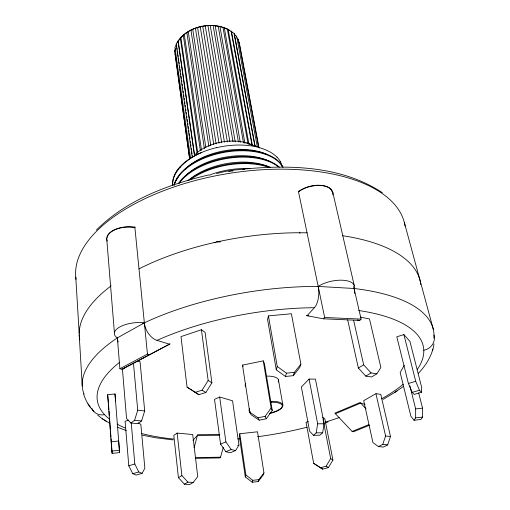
<?xml version="1.0" encoding="UTF-8"?>
<svg xmlns="http://www.w3.org/2000/svg" width="510" height="510" viewBox="0 0 510 510"><rect width="100%" height="100%" fill="white"/><g stroke="black" fill="none" stroke-linecap="round" stroke-linejoin="round"><path stroke-width="0.76" d="M404.258 365.307L400.178 372.542L410.881 416.211L414.043 420.253L415.644 417.849L415.644 408.905L409.944 386.013M414.043 420.253L420.871 419.5L422.509 417.097L422.529 408.159L418.672 392.917M252.354 145.267L231.527 31.741L234.237 33.494L234.237 34.329A31.41 21.101 -9.3 0 1 234.989 35.26M194.457 155.531L178.054 41.348C188.859 24.977 215.405 20.515 231.483 31.658M421.47 392.286L421.706 387.498L409.932 341.419L403.894 334.598L396.812 336.804L408.408 383.482L412.176 392.394L414.209 394.396L421.47 392.286L419.475 390.265L415.714 381.327L403.894 334.598M313.491 435.317L316.187 432.882L317.653 423.829L309.085 379.07L315.422 379.096L324.13 423.74L322.658 432.767L319.929 435.196L313.491 435.317L309.608 431.224L301.378 386.994L309.085 379.07M434.016 343.969C432.321 355.234 426.035 365.275 418.321 373.435M239.802 433.729L239.298 435.852L245.304 476.926L252.208 482.243L258.226 481.542L263.294 474.842L263.95 472.891L257.505 431.791L239.802 433.729L245.858 474.982L245.304 476.926M268.432 315.888L267.565 319.502L276.292 369.833L285.453 376.469L293.307 375.672L299.759 367.468L300.887 364.114L291.401 313.758L268.432 315.888L277.249 366.486L276.292 369.833M189.573 158.527L175.179 53.639M194.119 447.723L197.599 434.711L219.791 434.558M195.451 458.337L219.772 457.929L220.518 457.189L223.297 447.359M124.854 367.595L122.457 369.546L126.556 418.481L130.866 423L134.608 420.272L137.725 410.219L133.461 363.114M252.208 482.243L252.807 480.324L258.851 479.623L263.95 472.891M285.453 376.469L286.486 373.161L294.397 372.364L300.887 364.114M179.928 167.58L180.451 166.337M130.866 423L137.815 423.663L141.576 420.948L144.693 410.939L140.04 361.673L137.024 361.271M258.226 481.542L258.851 479.623M293.307 375.672L294.397 372.364M378.496 446.588L382.736 444.401L385.592 435.986L375.934 393.694L363.7 400.694L372.938 442.603L378.496 446.588L383.405 447.053L387.651 444.879L390.501 436.496L380.766 394.345L375.934 393.694M432.55 350.268L432.939 349.127M189.656 158.674L174.56 50.955L175.504 48.686M236.391 36.93L236.697 36.357L234.237 34.329M128.762 420.138L125.097 421.279L128.781 465.77L132.753 473.701L136.138 475.071L142.124 473.331L144.853 468.244L140.83 424.314L138.012 422.93M190.587 158.572L174.943 47.443C176.683 45.333 175.905 43.197 178.054 41.348M308.314 421.585L306.051 422.242L313.65 463.303L320.439 467.766L326.139 466.197L330.678 458.586L323.098 419.73M320.439 467.766L322.728 469.13L328.402 467.574L332.915 460.001L324.87 418.997L322.645 417.397M235.588 450.566L238.973 445.083L232.541 400.783L219.683 397.035L214.525 399.362L220.569 444.114L225.885 451.726L230.271 452.746L235.588 450.566L231.215 449.533L225.885 451.726M194.992 392.4L202.056 390.182L208.163 380.454L201.424 329.747L180.986 336.613L187.062 387.141L198.823 394.695L205.849 392.496L211.905 382.831L205.103 332.399L201.424 329.747M347.686 319.866L358.358 368.048L365.759 376.131L371.509 376.979L376.852 373.811L380.874 367.493L369.476 318.909L360.264 317.15M249.753 412.246L257.964 417.773L265.117 416.351L271.116 407.987L263.262 360.876L242.492 365.109L249.753 412.246L251.028 414.668L259.188 420.17L266.29 418.761L272.251 410.442L264.416 363.579L263.262 360.876M193.226 482.434L197.752 476.569L192.697 434.514L177.142 433.098L173.795 435.349L178.43 477.679L184.441 484.2L189.733 484.5L193.226 482.434L187.916 482.122L184.441 484.2M192.971 440.277L197.408 435.438L219.593 435.272M307.077 315.715L314.409 307.715A165.234 61.576 -9.3 0 0 157.042 340.38A15.377 9.639 61.9 0 1 144.343 322.983M308.652 315.786L306.574 315.62L323.404 318.814L324.653 317.494L361.106 319.101L353.608 286.448M323.404 318.814L359.792 320.395L361.106 319.101M237.909 39.952L238.406 39.493L236.927 37.925M172.667 185.436A56.196 32.085 -9.7 0 1 176.358 171.5L177.633 170.289M96.371 230.048C126.576 200.003 167.949 184.531 208.686 174.936M403.55 386.389L394.415 392.662L383.086 399.381M394.415 392.662L397.048 390.934M178.43 477.679L181.879 475.575L177.142 433.098M358.358 368.048L363.643 364.816L353.628 320.293M365.759 376.131L371.089 372.95L376.852 373.811M238.929 43.063L239.33 42.834L238.431 41.578M142.634 323.805L144.349 322.843A177.894 68.442 -9.3 0 1 318.195 286.435A21.159 9.244 -11.7 0 1 342.828 280.239A21.159 9.244 -11.7 0 1 354.074 288.494A177.894 68.442 -9.3 0 1 433.87 338.117M84.042 394.026A177.894 68.442 -9.3 0 1 117.364 337.869L144.349 322.843A20.846 8.887 -6.2 0 0 119.805 326.961A20.846 8.887 -6.2 0 0 117.364 337.869L119.901 368.717L122.005 369.285L142.972 358.23M119.901 368.717L147.454 354.093L149.545 354.705L170.085 343.88L142.341 358.562M122.005 369.285L149.545 354.705M335.408 413.737L360.704 403.078L365.045 404.411M220.569 444.114L225.879 441.889L219.683 397.035M237.654 445.625L238.973 445.083M366.11 408.905L360.156 402.486L334.86 413.164L352.123 431.428L368.787 424.683M369.329 425.334L353.398 431.772L352.123 431.428M325.125 422.879L328.172 421.961M128.781 465.77L134.799 463.998L131.229 422.58M408.408 383.482L415.714 381.327M132.753 473.701L138.758 471.948L142.124 473.331M412.176 392.394L419.475 390.265M111.888 451.095L119.397 450.266L118.677 441.003L111.148 441.819L112.111 453.403L119.576 452.58L119.397 450.266M415.644 417.849L422.509 417.097M415.644 408.905L422.529 408.159M111.148 441.819L107.661 394.714L114.999 393.969L119.576 452.58M242.951 169.167C289.903 164.622 341.7 165.782 382.347 192.716M316.187 432.882L322.658 432.767M195.381 457.604L220.518 457.189M317.653 423.829L324.13 423.74M318.195 286.435L354.08 288.494M134.608 420.272L141.576 420.948M382.736 444.401L387.651 444.879M173.119 439.932L155.378 437.714L142.245 435.126M137.725 410.219L144.693 410.939M385.592 435.986L390.501 436.496M357.465 319.974L359.792 320.395M157.042 340.38L169.46 344.205M174.56 50.955L174.936 51.089M126.352 430.612L117.593 427.265M246.706 142.966L257.333 146.708M110.141 423.529L102.21 418.704L97.646 415.108M187.062 387.141L190.275 389.073M313.65 463.303L322.728 469.13M326.139 466.197L328.402 467.574M202.056 390.182L205.849 392.496M330.678 458.586L332.915 460.001M208.163 380.454L211.905 382.831M102.21 418.704L106.341 421.407M190.918 389.455L198.823 394.695M277.249 366.486L286.486 373.161M245.858 474.982L252.807 480.324M181.879 475.575L187.916 482.122M363.643 364.816L371.089 372.95M83.576 393.867C85.489 400.516 89.173 406.527 93.904 411.551M225.879 441.889L231.215 449.533M87.969 403.844L90.563 407.624M257.964 417.773L259.188 420.17M134.799 463.998L138.758 471.948M265.117 416.351L266.29 418.761M242.492 365.109L243.136 366.448M271.116 407.987L272.251 410.442M249.141 410.933L249.422 411.474A17.168 5.941 -9.3 0 0 250.129 412.214M433.309 329.326L419.794 279.467M404.328 222.456L419.736 279.27M332.724 192.021L354.246 285.555M324.653 317.494L298.516 191.798A19.966 10.41 -12.3 0 1 321.319 185.551A19.966 10.41 -12.3 0 1 332.756 194.737M239.33 42.834L259.061 147.983M238.406 39.493L258.602 147.262M236.697 36.357L257.301 146.746M234.237 33.494L255.045 145.847M234.383 35.107L254.911 146.019M231.075 30.982L251.997 145.178M228.18 29.529L248.969 144.202M227.288 28.904L248.121 144.145M224.272 27.757L244.953 143.45M222.966 27.304L243.519 142.876M282.878 405.099L278.39 379.599M219.912 26.469L240.274 142.386M218.223 26.233L238.431 142.022M215.201 25.71L235.212 141.812M213.18 25.729L233 141.684M210.26 25.506L229.882 141.748M207.972 25.8L227.364 141.895M205.237 25.851L224.445 142.201M202.731 26.456L221.691 142.634M200.245 26.749L219.032 143.163M197.606 27.667L216.119 143.89M195.432 28.171L213.792 144.604M192.729 29.408L210.808 145.624M190.925 30.077L208.87 146.485M188.235 31.626L205.893 147.792M186.832 32.417L204.395 148.748M184.231 34.266L201.514 150.329M183.268 35.126L200.36 150.552M180.833 37.255L197.752 153.076M180.317 38.135L197.102 153.395M178.111 40.5L194.508 154.568M176.753 46.27L176.53 44.695A31.41 21.101 -9.3 0 0 176.186 45.823M176.976 47.838L177.199 49.413M177.423 50.981L177.76 53.34M177.984 54.914L178.207 56.482M178.43 58.057L178.761 60.416M178.984 61.984L179.208 63.559M179.545 65.918L179.769 67.486M179.992 69.06L180.33 71.413M180.553 72.987L180.776 74.562M180.999 76.13L181.337 78.489M181.56 80.057L181.783 81.632M182.115 83.991L182.338 85.559M182.561 87.133L182.784 88.708M183.122 91.06L183.345 92.635M183.683 94.994L183.906 96.562M184.129 98.137L184.352 99.705M184.684 102.064L184.913 103.638M185.136 105.207L185.359 106.781M185.691 109.14L185.914 110.708M186.137 112.283L186.36 113.851M186.698 116.21L186.921 117.784M187.144 119.353L187.482 121.711M187.705 123.286L187.929 124.854M188.152 126.429L188.49 128.788M188.713 130.356L188.936 131.931M189.159 133.499L189.49 135.858M189.714 137.432L189.937 139M190.275 141.359L190.498 142.934M190.721 144.502L190.944 146.077M191.282 148.435L191.505 150.004M191.728 151.578L192.066 153.937M192.289 155.505L192.512 157.08M176.135 43.93L192.187 156.991M133.186 227.842A165.814 76.908 -9.2 0 1 134.302 227.237L134.831 226.905L147.454 354.093M107.661 394.714L108.381 402.409M106.673 238.195L114.412 332.673M114.999 393.969L115.579 401.67M108.496 403.984L108.904 409.492M109.019 411.066L109.369 415.79M109.548 418.149L109.899 422.873M110.013 424.447L110.421 429.956M110.536 431.53L110.95 437.038M111.065 438.613L111.416 443.337M111.531 444.911L112.111 453.403M75.767 277.102L79.184 333.317M79.203 334.828L82.257 386.102M283.018 167.414A56.298 30.064 -10 0 0 261.713 152.573A56.361 30.664 -10.7 0 0 218.261 152.93A56.387 31.422 -10.6 0 0 181.745 172.01A56.38 31.881 -9.7 0 0 174.031 184.951M174.203 184.881A56.412 30.9 -9.3 0 1 178.232 177.008A56.4 31.856 -9.7 0 1 181.828 172.66A56.393 31.397 -10.6 0 1 218.356 153.586A56.393 30.651 -10.7 0 1 261.834 153.23A56.342 30.058 -10 0 1 282.444 166.7M174.229 185.162A56.412 31.862 -9.7 0 1 178.232 177.008M267.17 376.119A16.887 6.228 -9.3 0 1 278.122 381.996M245.425 386.255A16.887 6.228 -9.3 0 1 245.514 383.877M270.721 402.262A16.454 5.686 -9.3 0 1 282.291 406.362A16.454 5.686 -9.3 0 1 269.331 413.604M250.174 411.978A16.454 5.686 -9.3 0 1 249.83 411.194M249.186 410.926A17.098 5.916 -9.3 0 1 249.67 408.523M270.74 401.357A17.142 5.935 -9.3 0 1 278.485 410.027M278.454 410.021A17.142 5.935 -9.3 0 1 270.16 412.998M104.601 414.668A13.572 11.864 -44.8 0 1 91.794 408.249M358.581 310.501A165.234 61.576 -9.3 0 1 417.231 369.527M403.231 384.266A165.234 61.576 -9.3 0 1 381.646 398.801M339.156 417.588A165.234 61.576 -9.3 0 1 325.093 422.184M306.982 427.233A165.234 61.576 -9.3 0 1 257.467 436.764M240.031 438.734A165.234 61.576 -9.3 0 1 237.762 438.938M173.623 439.033A165.234 61.576 -9.3 0 1 141.442 433.468M125.141 427.998A165.234 61.576 -9.3 0 1 117.039 424.065M109.758 419.316A165.234 61.576 -9.3 0 1 119.544 362.342M118.192 342.076A15.058 9.843 62.2 0 1 117.345 337.862M434.004 335.064A13.872 12.654 5.9 0 1 423.784 350.268M342.694 235.741A172.769 74.052 -9.3 0 1 420.82 284.701M79.77 339.839A172.769 74.052 -9.3 0 1 111.142 285.88M138.994 268.872A172.769 74.052 -9.3 0 1 307.052 232.828M318.24 286.563A15.612 7.051 -87.4 0 1 314.409 307.689M354.093 288.481A15.377 7.465 -87.6 0 1 354.737 293.594M177.461 42.457A31.41 21.101 -9.3 0 1 229.36 30.217M231.527 31.741A31.41 21.101 -9.3 0 1 232.503 32.563M280.283 161.574A55.635 30.39 -9.1 0 1 282.075 166.368M277.038 157.137A53.677 29.331 -9.6 0 1 280.322 161.568M258.736 147.498A55.87 30.517 -9.5 0 1 276.962 157.163M258.799 147.441A54.277 29.835 -9.9 0 0 252.641 146.115A55.743 30.727 -10 0 0 216.387 147.734M176.358 171.5A56.164 31.11 -9.3 0 1 201.845 152.413M216.367 147.677A56.24 31.441 -9.9 0 0 201.756 152.407A56.196 31.595 -10.6 0 0 181.936 165.38A56.17 32.041 -9.7 0 0 172.686 185.321M228.588 171.577A57.05 30.033 -10.7 0 1 232.942 170.927M244.456 169.422A57.031 30.058 -10.7 0 0 221.372 172.342A57.056 30.829 -10.6 0 0 216.514 173.63M279.365 167.184A56.54 29.873 -10 0 0 262.892 158.91A56.559 30.453 -10.7 0 0 219.281 159.343A56.584 31.218 -10.6 0 0 182.612 178.385A56.623 31.703 -9.7 0 0 178.749 183.077M270.529 167.427A56.769 29.669 -10 0 0 264.116 165.297A56.795 30.262 -10.7 0 0 220.326 165.814A56.827 31.027 -10.6 0 0 188.47 180.362M266.979 154.492A52.842 28.292 -10 0 0 259.169 151.648A52.868 28.879 -10.8 0 0 218.503 152.012A52.893 29.631 -10.7 0 0 185.264 168.995M269.592 161.46A53.059 28.107 -10 0 0 260.349 157.953A53.085 28.694 -10.8 0 0 219.523 158.393A53.11 29.459 -10.7 0 0 185.181 176.294M269.401 167.095A53.276 27.922 -10 0 0 261.541 164.309A53.301 28.509 -10.8 0 0 220.556 164.826A53.327 29.28 -10.7 0 0 187.999 180.808M249.938 168.733A53.518 28.324 -10.8 0 0 221.595 171.315A53.544 29.095 -10.7 0 0 209.164 175.223M215.5 242.734A54.073 28.452 -7.8 0 1 214.149 242.588M190.479 179.596A56.846 31.008 -10.6 0 1 220.435 166.489A56.82 30.237 -10.7 0 1 264.244 165.967A56.788 29.644 -10 0 1 268.598 167.312M179.208 183.211A56.648 31.684 -9.7 0 1 182.701 179.055A56.61 31.199 -10.6 0 1 219.389 160.019A56.584 30.434 -10.7 0 1 263.02 159.573A56.565 29.854 -10 0 1 278.116 166.674M220.084 241.351A57.381 30.364 -7.9 0 1 218.784 241.3M220.186 242.001A57.407 30.339 -7.9 0 1 216.297 241.797M195.151 154.505A36.65 20.802 -9.3 0 1 252.456 145.248M299.389 232.082A62.418 30.6 -9.3 0 1 300.078 233.408M76.06 279.416A166.655 80.159 -9.3 0 1 228.11 173.547A166.655 80.159 -9.3 0 1 405.061 226.038M331.87 191.518A19.221 10.034 -12.3 0 0 318.667 185.238A19.221 10.034 -12.3 0 0 299.083 191.237L298.388 191.18L298.509 191.766A0.778 0.523 39.1 0 1 299.102 191.339M107.323 237.896A18.953 9.671 -5.4 0 1 107.336 237.545M107.578 236.277A18.953 9.671 -5.4 0 1 134.308 227.23M134.328 227.352A0.765 0.408 -68.9 0 1 134.927 227.46M107.323 241.09A19.686 10.034 -5.4 0 1 113.819 230.265A19.686 10.034 -5.4 0 1 134.901 227.524"/></g></svg>
